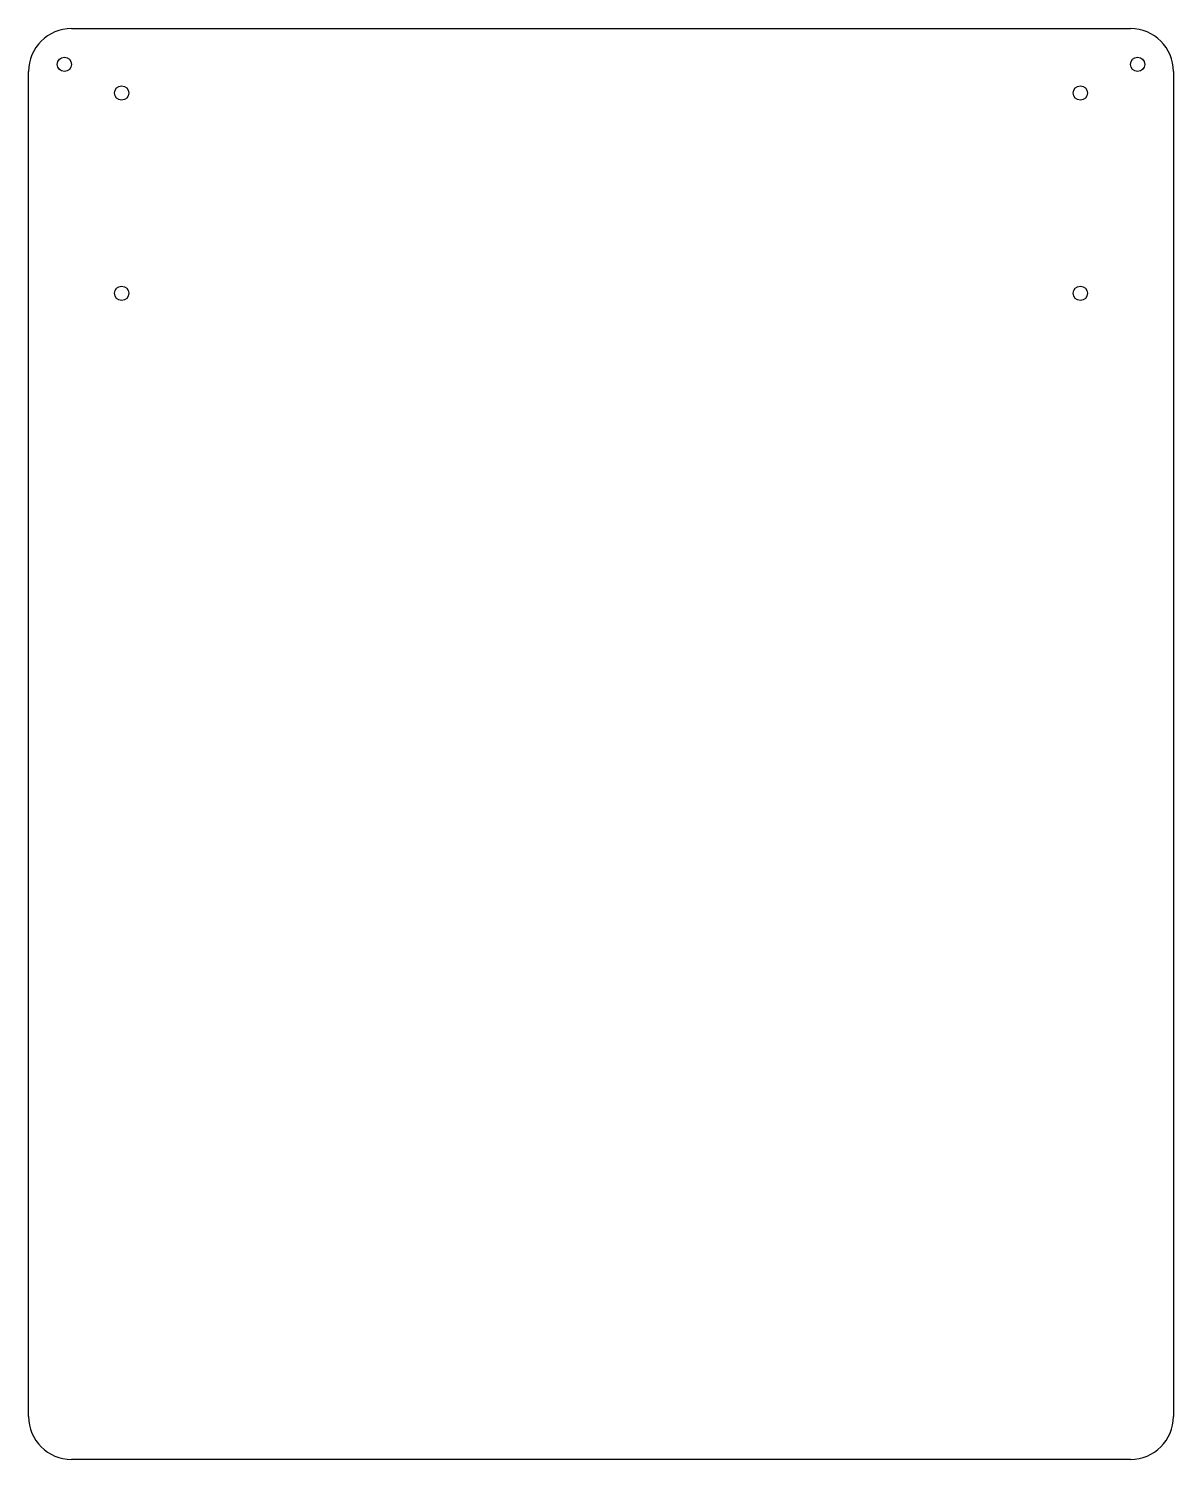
# Model space of a CAD drawing. Extents: x 0 to 80, y 0 to 100.
import ezdxf

# ---------------------------------------------------------------- set-up
doc = ezdxf.new("R2010")
doc.units = 0
doc.layers.add('21', color=253, linetype='CONTINUOUS')

msp = doc.modelspace()

# ---------------------------------------------------------------- linework, layer by layer
at = {"layer": '21'}
for p, q in [((3, 100), (77, 100)), ((0, 3), (0, 97)), ((80, 97), (80, 3)), ((77, 0), (3, 0))]:
    msp.add_line(p, q, dxfattribs=at)
for centre in [(2.5, 97.5), (77.5, 97.5), (6.5, 95.5), (73.5, 95.5), (6.5, 81.5), (73.5, 81.5)]:
    msp.add_circle(centre, 0.5, dxfattribs=at)
for centre, start, end in [((3, 97), 90, 180), ((77, 97), 0, 90), ((3, 3), 180, 270), ((77, 3), 270, 0)]:
    msp.add_arc(centre, 3, start, end, dxfattribs=at)

doc.saveas('drawing.dxf')
